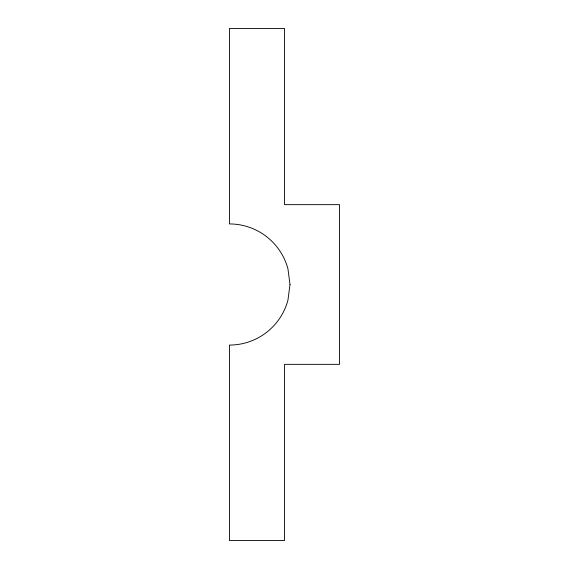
<?xml version="1.0" encoding="UTF-8"?>
<svg xmlns="http://www.w3.org/2000/svg" width="569" height="569" viewBox="0 0 569 569"><rect width="100%" height="100%" fill="white"/><g stroke="black" fill="none" stroke-linecap="round" stroke-linejoin="round"><path stroke-width="0.85" d="M290.005 284.5L287.942 300.176A60.57 60.57 0 0 1 229.435 345.07L229.435 540.55L284.5 540.55L284.5 364.345L339.565 364.345L339.565 204.655L284.5 204.655L284.5 28.45L229.435 28.45L229.435 223.93A60.57 60.57 0 0 1 287.942 268.824L290.005 284.5"/></g></svg>
